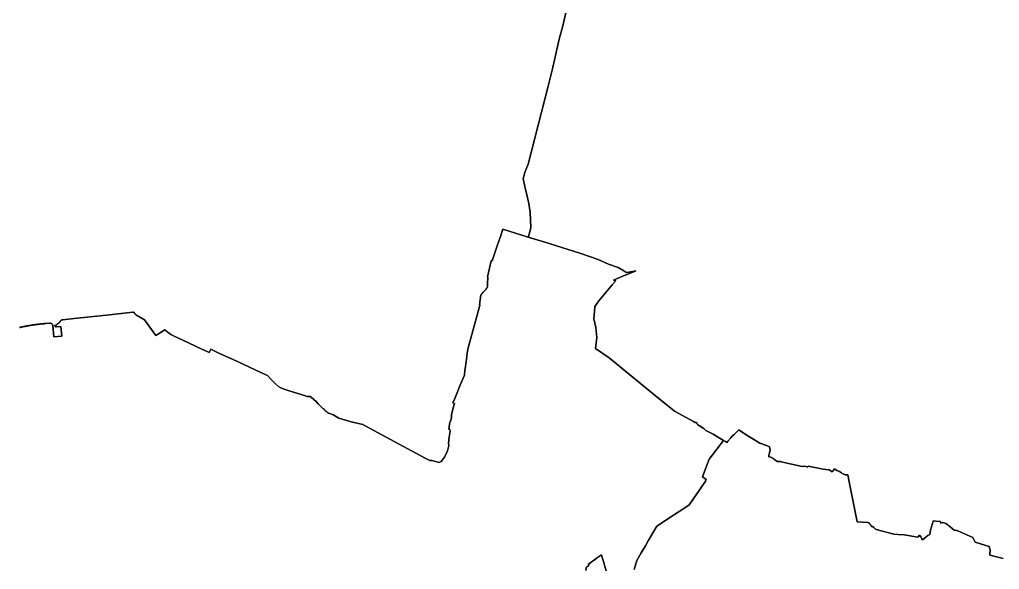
# Model space of a CAD drawing. Header units: inches. Extents: x 130170 to 284068, y 377793 to 804530.
# Drawn here: x 211289 to 216750, y 743851 to 746917 of the extents above; entities that cross this region are included whole.
import ezdxf

# ---------------------------------------------------------------- set-up
doc = ezdxf.new("R2010")
doc.units = ezdxf.units.IN
doc.header["$MEASUREMENT"] = 0
doc.layers.add('muni_il', color=7, linetype='Continuous')

msp = doc.modelspace()

# ---------------------------------------------------------------- linework, layer by layer
at = {"layer": 'muni_il'}
for points in [[(214353.9, 747046.6), (214317, 746882.3), (214296.1, 746808.8), (214259.7, 746643.5), (214234.3, 746545.4), (214178.9, 746328.5), (214123.7, 746112.1), (214106.1, 746069.5), (214095.4, 746032), (214104.4, 745987.3), (214116.9, 745941.1), (214128.1, 745892.4), (214134.3, 745841.3), (214138.5, 745757.2), (214130.3, 745725.6), (214124.3, 745704.7), (213982.3, 745749.3), (213965.4, 745696.8), (213964, 745693.4), (213947.6, 745645.2), (213928.6, 745588.2), (213924.9, 745577.7), (213921.1, 745571.8), (213918, 745571.9), (213897.8, 745483.1), (213898.8, 745480.6), (213896.9, 745444.2), (213896.5, 745438.2), (213896.1, 745429.9), (213893.7, 745418.9), (213890, 745418.8), (213890, 745413.3), (213871.7, 745395.4), (213866.9, 745390.1), (213859, 745382.4), (213851.7, 745327), (213854.6, 745326.2), (213854.1, 745324.3), (213853.5, 745322), (213853, 745319.7), (213852.4, 745317.5), (213851.8, 745315.2), (213851.2, 745312.9), (213850.6, 745310.6), (213850, 745308.4), (213849.4, 745306.1), (213848.7, 745303.8), (213848.1, 745301.6), (213847.5, 745299.3), (213846.8, 745297.1), (213846.2, 745294.8), (213845.5, 745292.5), (213844.8, 745290.3), (213825.6, 745223.4), (213786.7, 745079.8), (213785, 745066.8), (213784.2, 745060), (213781.7, 745041.1), (213779.1, 745021.3), (213776.4, 745000.5), (213773.9, 744980.9), (213771.2, 744959.8), (213769.1, 744937.5), (213768.8, 744933.8), (213743.3, 744875.3), (213729.6, 744842), (213715, 744805), (213703.1, 744780.4), (213712.6, 744777.4), (213705, 744752.2), (213695.7, 744713.7), (213695.6, 744712.1), (213696.2, 744707.2), (213696, 744700.6), (213695.8, 744699.3), (213695.7, 744698), (213695.5, 744696.7), (213695.3, 744695.4), (213695.1, 744694.1), (213694.9, 744692.8), (213694.6, 744691.5), (213694.4, 744690.2), (213694.1, 744689), (213693.7, 744687.7), (213693.4, 744686.4), (213693, 744685.2), (213692.6, 744683.9), (213692.2, 744682.7), (213691.8, 744681.4), (213691.4, 744680.2), (213690.9, 744679), (213690.4, 744677.8), (213689.9, 744676.6), (213689.3, 744675.4), (213688.8, 744674.2), (213687.8, 744672.2), (213680.5, 744633.5), (213687, 744632), (213687.3, 744629.1), (213688.1, 744622.4), (213683.3, 744588.3), (213680.1, 744552.8), (213680.8, 744543.2), (213674.3, 744512.1), (213657.6, 744476.5), (213639.5, 744453.2), (213627.2, 744447.4), (213587.1, 744459.7), (213580.9, 744459.3), (213580.3, 744459.3), (213575.5, 744459), (213550.3, 744471.3), (213284.7, 744614.5), (213201.5, 744658.7), (213137.2, 744673.7), (213068.4, 744695.2), (213040.6, 744712.3), (213027.8, 744716.7), (213021.8, 744718.7), (213012.5, 744722), (213010.1, 744723.3), (213009.9, 744723.4), (213009.7, 744723.5), (213009.5, 744723.7), (213009.2, 744723.8), (213009, 744723.9), (213008.8, 744724.1), (213008.6, 744724.2), (213008.4, 744724.3), (213008.2, 744724.5), (213007.9, 744724.6), (213007.7, 744724.7), (213007.5, 744724.9), (213007.3, 744725), (213007.1, 744725.1), (213006.9, 744725.3), (213006.6, 744725.4), (213006.4, 744725.6), (213006.2, 744725.7), (213006, 744725.8), (213005.8, 744726), (213000.5, 744730), (212997, 744732.7), (212995, 744734.6), (212994.8, 744734.8), (212994.6, 744734.9), (212990, 744739.7), (212989.8, 744739.9), (212989.6, 744740.1), (212989.5, 744740.3), (212989.3, 744740.4), (212989.2, 744740.6), (212989, 744740.8), (212988.9, 744741), (212988.7, 744741.2), (212988.6, 744741.4), (212988.4, 744741.5), (212988.3, 744741.7), (212988.1, 744741.9), (212988, 744742.1), (212987.8, 744742.3), (212987.7, 744742.5), (212987.5, 744742.7), (212987.4, 744742.8), (212987.2, 744743), (212984.7, 744746.5), (212984.5, 744746.8), (212979.8, 744749.6), (212952.6, 744774.2), (212941.1, 744787.2), (212915.3, 744809.3), (212909.3, 744814.9), (212900.7, 744816), (212892.2, 744816.4), (212883.6, 744817.7), (212881.7, 744819.6), (212857.7, 744827.4), (212822, 744838.5), (212785.6, 744850), (212758.1, 744858.4), (212745.5, 744863.9), (212732.2, 744872), (212715.6, 744886.5), (212693.9, 744908.5), (212670.2, 744932.4), (212636.8, 744948), (212502.8, 745010.3), (212400.3, 745058.2), (212354.1, 745079.8), (212345.2, 745060.7), (212314.2, 745075.3), (212314.2, 745075.3), (212311.3, 745076.6), (212230.9, 745114.4), (212202, 745128), (212150.6, 745152.2), (212143, 745155.9), (212132.4, 745161.9), (212122.2, 745168.5), (212112.4, 745175.9), (212107.8, 745179.8), (212099.4, 745187.4), (212048, 745155), (212023.7, 745189), (211984.8, 745243.6), (211954.1, 745261.4), (211953.9, 745261.5), (211953.7, 745261.6), (211953.5, 745261.7), (211953.3, 745261.8), (211953.1, 745261.9), (211952.9, 745262), (211952.7, 745262.1), (211952.5, 745262.2), (211952.3, 745262.2), (211952.1, 745262.3), (211951.9, 745262.4), (211951.7, 745262.5), (211951.5, 745262.6), (211951.3, 745262.7), (211951.1, 745262.8), (211950.9, 745262.9), (211950.7, 745263), (211950.5, 745263.1), (211950.3, 745263.2), (211950.1, 745263.3), (211949.9, 745263.4), (211949.7, 745263.5), (211949.5, 745263.6), (211949.3, 745263.7), (211949.1, 745263.8), (211948.9, 745263.9), (211948.7, 745264), (211948.6, 745264.1), (211948.4, 745264.2), (211948.2, 745264.3), (211948, 745264.4), (211947.8, 745264.5), (211947.6, 745264.6), (211947.4, 745264.7), (211947.2, 745264.8), (211947, 745264.9), (211946.8, 745265), (211946.6, 745265.2), (211946.5, 745265.3), (211946.3, 745265.4), (211946.1, 745265.5), (211945.9, 745265.6), (211945.7, 745265.7), (211945.5, 745265.8), (211945.3, 745265.9), (211945.1, 745266.1), (211945, 745266.2), (211944.8, 745266.3), (211944.6, 745266.4), (211944.4, 745266.5), (211944.2, 745266.6), (211944, 745266.8), (211943.8, 745266.9), (211943.7, 745267), (211943.5, 745267.1), (211943.3, 745267.3), (211943.1, 745267.4), (211942.9, 745267.5), (211942.8, 745267.6), (211942.6, 745267.7), (211942.4, 745267.9), (211942.2, 745268), (211942, 745268.1), (211941.9, 745268.3), (211941.7, 745268.4), (211941.5, 745268.5), (211941.3, 745268.6), (211941.2, 745268.8), (211941, 745268.9), (211940.8, 745269), (211940.6, 745269.2), (211940.5, 745269.3), (211940.3, 745269.4), (211940.1, 745269.6), (211939.9, 745269.7), (211939.8, 745269.8), (211939.6, 745270), (211939.4, 745270.1), (211939.2, 745270.2), (211939.1, 745270.4), (211938.9, 745270.5), (211938.7, 745270.7), (211938.6, 745270.8), (211938.4, 745270.9), (211938.2, 745271.1), (211938.1, 745271.2), (211937.9, 745271.4), (211937.7, 745271.5), (211937.6, 745271.7), (211937.4, 745271.8), (211937.2, 745271.9), (211937.1, 745272.1), (211936.9, 745272.2), (211936.7, 745272.4), (211936.6, 745272.5), (211936.4, 745272.7), (211936.3, 745272.8), (211936.1, 745273), (211935.9, 745273.1), (211935.8, 745273.3), (211935.6, 745273.4), (211935.5, 745273.6), (211935.3, 745273.7), (211935.1, 745273.9), (211935, 745274), (211934.8, 745274.2), (211934.7, 745274.3), (211934.5, 745274.5), (211934.4, 745274.6), (211934.2, 745274.8), (211934.1, 745275), (211933.9, 745275.1), (211933.7, 745275.3), (211933.6, 745275.4), (211933.4, 745275.6), (211933.3, 745275.8), (211933.1, 745275.9), (211933, 745276.1), (211932.8, 745276.2), (211932.7, 745276.4), (211932.5, 745276.6), (211932.4, 745276.7), (211932.3, 745276.9), (211932.1, 745277), (211932, 745277.2), (211931.8, 745277.4), (211931.7, 745277.5), (211931.5, 745277.7), (211931.4, 745277.9), (211931.2, 745278), (211931.1, 745278.2), (211931, 745278.4), (211930.8, 745278.5), (211930.7, 745278.7), (211930.5, 745278.9), (211930.4, 745279), (211930.3, 745279.2), (211930.1, 745279.4), (211930, 745279.6), (211929.9, 745279.7), (211929.7, 745279.9), (211929.6, 745280.1), (211929.4, 745280.2), (211929.3, 745280.4), (211929.2, 745280.6), (211929, 745280.8), (211928.9, 745280.9), (211928.8, 745281.1), (211928.7, 745281.2), (211928.7, 745281.3), (211928.6, 745281.3), (211928.6, 745281.4), (211928.5, 745281.5), (211928.5, 745281.6), (211928.4, 745281.6), (211928.4, 745281.7), (211928.3, 745281.8), (211928.3, 745281.8), (211928.2, 745281.9), (211928.2, 745282), (211928.1, 745282), (211928, 745282.1), (211928, 745282.2), (211927.9, 745282.2), (211927.9, 745282.3), (211927.8, 745282.4), (211927.8, 745282.4), (211927.7, 745282.5), (211927.6, 745282.6), (211927.6, 745282.6), (211927.5, 745282.7), (211927.5, 745282.8), (211927.4, 745282.8), (211927.3, 745282.9), (211927.3, 745282.9), (211927.2, 745283), (211927.1, 745283.1), (211927.1, 745283.1), (211927, 745283.2), (211926.9, 745283.2), (211926.9, 745283.3), (211926.8, 745283.3), (211926.7, 745283.4), (211926.7, 745283.4), (211926.6, 745283.5), (211926.5, 745283.6), (211926.5, 745283.6), (211926.4, 745283.7), (211926.3, 745283.7), (211926.2, 745283.8), (211926.2, 745283.8), (211926.1, 745283.9), (211926, 745283.9), (211925.9, 745284), (211925.9, 745284), (211925.8, 745284.1), (211925.7, 745284.1), (211925.6, 745284.1), (211925.6, 745284.2), (211925.5, 745284.2), (211925.4, 745284.3), (211925.3, 745284.3), (211925.3, 745284.4), (211925.2, 745284.4), (211925.1, 745284.4), (211925, 745284.5), (211925, 745284.5), (211924.9, 745284.6), (211924.8, 745284.6), (211924.7, 745284.6), (211924.6, 745284.7), (211924.6, 745284.7), (211924.5, 745284.7), (211924.4, 745284.8), (211924.3, 745284.8), (211924.2, 745284.8), (211924.1, 745284.9), (211924.1, 745284.9), (211924, 745284.9), (211923.9, 745285), (211923.8, 745285), (211923.7, 745285), (211923.7, 745285.1), (211923.6, 745285.1), (211923.5, 745285.1), (211923.4, 745285.1), (211923.3, 745285.2), (211923.2, 745285.2), (211923.1, 745285.2), (211923.1, 745285.2), (211923, 745285.3), (211922.9, 745285.3), (211922.8, 745285.3), (211922.7, 745285.3), (211922.6, 745285.3), (211922.5, 745285.3), (211922.5, 745285.4), (211922.4, 745285.4), (211922.3, 745285.4), (211922.2, 745285.4), (211922.1, 745285.4), (211922, 745285.4), (211921.9, 745285.4), (211921.8, 745285.5), (211921.8, 745285.5), (211921.7, 745285.5), (211921.6, 745285.5), (211921.5, 745285.5), (211921.4, 745285.5), (211921.3, 745285.5), (211921.2, 745285.5), (211921.1, 745285.5), (211921.1, 745285.5), (211921, 745285.5), (211920.9, 745285.5), (211920.8, 745285.5), (211920.7, 745285.5), (211920.6, 745285.5), (211920.5, 745285.5), (211920.4, 745285.5), (211920.4, 745285.5), (211920.3, 745285.5), (211920.2, 745285.5), (211920.1, 745285.5), (211920, 745285.5), (211919.9, 745285.5), (211919.8, 745285.5), (211919.7, 745285.5), (211919.7, 745285.5), (211919.6, 745285.5), (211919.5, 745285.5), (211919.4, 745285.4), (211820.8, 745274.7), (211772.5, 745269.4), (211593.8, 745249.9), (211527.2, 745242.7), (211527.1, 745242.7), (211527, 745242.7), (211526.9, 745242.7), (211526.7, 745242.7), (211526.6, 745242.7), (211526.5, 745242.6), (211526.4, 745242.6), (211526.3, 745242.6), (211526.2, 745242.6), (211526.1, 745242.6), (211526, 745242.6), (211525.9, 745242.6), (211525.8, 745242.6), (211525.7, 745242.6), (211525.6, 745242.5), (211525.5, 745242.5), (211525.4, 745242.5), (211525.3, 745242.5), (211525.2, 745242.5), (211525.1, 745242.5), (211525, 745242.4), (211524.9, 745242.4), (211524.9, 745242.4), (211524.8, 745242.4), (211524.7, 745242.4), (211524.6, 745242.3), (211524.5, 745242.3), (211524.4, 745242.3), (211524.3, 745242.3), (211524.2, 745242.2), (211524.1, 745242.2), (211524, 745242.2), (211523.9, 745242.1), (211523.8, 745242.1), (211523.7, 745242.1), (211523.6, 745242.1), (211523.5, 745242), (211523.4, 745242), (211523.3, 745242), (211523.2, 745241.9), (211523.1, 745241.9), (211523, 745241.9), (211522.9, 745241.8), (211522.8, 745241.8), (211522.7, 745241.7), (211522.6, 745241.7), (211522.5, 745241.7), (211522.5, 745241.6), (211522.4, 745241.6), (211522.3, 745241.5), (211522.2, 745241.5), (211522.1, 745241.5), (211522, 745241.4), (211521.9, 745241.4), (211521.8, 745241.3), (211521.7, 745241.3), (211521.6, 745241.2), (211521.5, 745241.2), (211521.5, 745241.1), (211521.4, 745241.1), (211521.3, 745241), (211521.2, 745241), (211521.1, 745240.9), (211521, 745240.9), (211520.9, 745240.8), (211520.8, 745240.8), (211520.8, 745240.7), (211520.7, 745240.7), (211520.6, 745240.6), (211520.5, 745240.6), (211520.4, 745240.5), (211520.3, 745240.5), (211520.3, 745240.4), (211520.2, 745240.3), (211520.1, 745240.3), (211520, 745240.2), (211519.9, 745240.2), (211519.8, 745240.1), (211519.8, 745240), (211519.7, 745240), (211519.6, 745239.9), (211519.5, 745239.8), (211519.4, 745239.8), (211519.4, 745239.7), (211519.3, 745239.7), (211519.2, 745239.6), (211519.1, 745239.5), (211519.1, 745239.5), (211519, 745239.4), (211518.9, 745239.3), (211518.8, 745239.3), (211518.8, 745239.2), (211518.7, 745239.1), (211518.6, 745239), (211518.5, 745239), (211518.5, 745238.9), (211518.4, 745238.8), (211518.3, 745238.8), (211518.3, 745238.7), (211518.2, 745238.6), (211518.1, 745238.5), (211518.1, 745238.5), (211518, 745238.4), (211517.9, 745238.3), (211517.9, 745238.2), (211517.8, 745238.2), (211517.7, 745238.1), (211517.7, 745238), (211517.6, 745237.9), (211517.5, 745237.8), (211517.5, 745237.8), (211517.4, 745237.7), (211517.4, 745237.6), (211517.3, 745237.5), (211517.2, 745237.4), (211517.2, 745237.4), (211517.1, 745237.3), (211517.1, 745237.2), (211517, 745237.1), (211516.9, 745237), (211516.9, 745236.9), (211516.8, 745236.9), (211516.8, 745236.8), (211516.7, 745236.7), (211516.7, 745236.6), (211516.6, 745236.5), (211516.5, 745236.3), (211516.3, 745236), (211516.2, 745235.9), (211516.1, 745235.7), (211516, 745235.5), (211515.9, 745235.4), (211515.8, 745235.2), (211515.7, 745235), (211515.6, 745234.8), (211515.5, 745234.7), (211515.3, 745234.5), (211515.2, 745234.3), (211515.1, 745234.2), (211515, 745234), (211514.9, 745233.8), (211514.8, 745233.7), (211514.7, 745233.5), (211514.5, 745233.3), (211514.4, 745233.2), (211514.3, 745233), (211514.2, 745232.9), (211514.1, 745232.7), (211514, 745232.5), (211513.8, 745232.4), (211513.7, 745232.2), (211513.6, 745232), (211513.5, 745231.9), (211513.3, 745231.7), (211513.2, 745231.6), (211513.1, 745231.4), (211513, 745231.3), (211512.8, 745231.1), (211512.7, 745230.9), (211512.6, 745230.8), (211512.5, 745230.6), (211512.3, 745230.5), (211512.2, 745230.3), (211512.1, 745230.2), (211511.9, 745230), (211511.8, 745229.8), (211511.7, 745229.7), (211511.6, 745229.5), (211511.4, 745229.4), (211511.3, 745229.2), (211511.2, 745229.1), (211511, 745228.9), (211510.9, 745228.8), (211510.7, 745228.6), (211510.6, 745228.5), (211510.5, 745228.3), (211510.3, 745228.2), (211510.2, 745228), (211510.1, 745227.9), (211509.9, 745227.8), (211509.8, 745227.6), (211509.6, 745227.5), (211509.5, 745227.3), (211509.4, 745227.2), (211509.2, 745227), (211509.1, 745226.9), (211508.9, 745226.7), (211508.8, 745226.6), (211508.6, 745226.5), (211508.5, 745226.3), (211508.4, 745226.2), (211508.2, 745226), (211508.1, 745225.9), (211507.9, 745225.8), (211507.8, 745225.6), (211507.6, 745225.5), (211507.5, 745225.4), (211500.9, 745220.3), (211500.8, 745220.2), (211500.6, 745220.1), (211500.4, 745220), (211500.3, 745219.8), (211500.1, 745219.7), (211499.9, 745219.6), (211499.8, 745219.5), (211499.6, 745219.4), (211499.4, 745219.3), (211499.2, 745219.2), (211499.1, 745219.1), (211498.9, 745219), (211498.7, 745218.9), (211498.5, 745218.8), (211498.4, 745218.7), (211498.2, 745218.6), (211498, 745218.5), (211497.8, 745218.4), (211497.7, 745218.3), (211497.5, 745218.2), (211497.3, 745218.1), (211497.1, 745218), (211497, 745217.9), (211496.8, 745217.8), (211496.6, 745217.7), (211496.4, 745217.6), (211496.2, 745217.6), (211496.1, 745217.5), (211495.9, 745217.4), (211495.7, 745217.3), (211495.7, 745217.3), (211495.6, 745217.2), (211495.6, 745217.2), (211495.6, 745217.2), (211495.5, 745217.1), (211495.5, 745217.1), (211495.5, 745217.1), (211495.4, 745217.1), (211495.4, 745217), (211495.4, 745217), (211495.3, 745217), (211495.3, 745216.9), (211495.3, 745216.9), (211495.2, 745216.9), (211495.2, 745216.8), (211495.2, 745216.8), (211495.2, 745216.8), (211495.1, 745216.7), (211495.1, 745216.7), (211495.1, 745216.6), (211495.1, 745216.6), (211495, 745216.6), (211495, 745216.5), (211495, 745216.5), (211495, 745216.5), (211494.9, 745216.4), (211494.9, 745216.4), (211494.9, 745216.3), (211494.9, 745216.3), (211494.9, 745216.3), (211494.9, 745216.2), (211494.8, 745216.2), (211494.8, 745216.1), (211494.8, 745216.1), (211494.8, 745216.1), (211494.8, 745216), (211494.8, 745216), (211494.8, 745215.9), (211494.7, 745215.9), (211494.7, 745215.8), (211494.7, 745215.8), (211494.7, 745215.8), (211494.7, 745215.7), (211494.7, 745215.7), (211494.7, 745215.6), (211494.8, 745213.7), (211485, 745212), (211485.1, 745210.8), (211485.2, 745209.7), (211485.5, 745208.4), (211486.1, 745207.3), (211486.8, 745206.2), (211487.8, 745205.2), (211488.8, 745204.5), (211490, 745203.9), (211491.3, 745203.6), (211492.6, 745203.5), (211493.4, 745203.5), (211518.3, 745206.2), (211524.1, 745152.5), (211480.4, 745147.8), (211473.5, 745211.3), (211473.3, 745213.2), (211472.3, 745216.3), (211470.7, 745218.9), (211468.4, 745221.1), (211466.5, 745222.3), (211464.5, 745223.1), (211463.8, 745223.3), (211462, 745223.8), (211457.9, 745225.2), (211454.9, 745224.9), (211435.2, 745222.7), (211429.7, 745222.2), (211428.8, 745222.1), (211427.9, 745222.1), (211427, 745222), (211426.1, 745221.9), (211425.2, 745221.8), (211424.3, 745221.7), (211423.4, 745221.7), (211422.5, 745221.6), (211421.6, 745221.5), (211420.7, 745221.4), (211419.8, 745221.3), (211418.9, 745221.3), (211418, 745221.2), (211417.1, 745221.1), (211416.1, 745221), (211415.2, 745220.9), (211414.3, 745220.8), (211413.4, 745220.7), (211412.5, 745220.6), (211411.6, 745220.5), (211410.7, 745220.5), (211409.8, 745220.4), (211408.9, 745220.3), (211408, 745220.2), (211407.1, 745220.1), (211406.2, 745220), (211405.3, 745219.9), (211404.4, 745219.8), (211403.5, 745219.7), (211402.6, 745219.6), (211401.7, 745219.5), (211400.8, 745219.4), (211399.9, 745219.3), (211399, 745219.2), (211398.1, 745219.1), (211397.2, 745219), (211396.3, 745218.9), (211395.4, 745218.8), (211394.5, 745218.7), (211393.6, 745218.6), (211392.7, 745218.4), (211391.8, 745218.3), (211390.9, 745218.2), (211390, 745218.1), (211389.1, 745218), (211388.1, 745217.9), (211387.2, 745217.8), (211386.3, 745217.7), (211385.4, 745217.6), (211384.5, 745217.4), (211383.6, 745217.3), (211382.7, 745217.2), (211381.8, 745217.1), (211380.9, 745217), (211380, 745216.8), (211379.1, 745216.7), (211378.2, 745216.6), (211377.3, 745216.5), (211376.4, 745216.4), (211375.5, 745216.2), (211374.6, 745216.1), (211373.7, 745216), (211372.8, 745215.9), (211371.9, 745215.7), (211371, 745215.6), (211370.1, 745215.5), (211369.2, 745215.4), (211368.3, 745215.2), (211367.4, 745215.1), (211366.5, 745215), (211365.6, 745214.8), (211364.7, 745214.7), (211363.8, 745214.6), (211362.9, 745214.4), (211362, 745214.3), (211361.1, 745214.2), (211360.2, 745214), (211359.3, 745213.9), (211358.4, 745213.8), (211357.6, 745213.6), (211356.7, 745213.5), (211355.8, 745213.3), (211354.9, 745213.2), (211354, 745213.1), (211353.1, 745212.9), (211352.2, 745212.8), (211351.3, 745212.6), (211350.4, 745212.5), (211349.5, 745212.3), (211348.6, 745212.2), (211347.7, 745212), (211346.8, 745211.9), (211345.9, 745211.7), (211345, 745211.6), (211344.1, 745211.4), (211343.2, 745211.3), (211342.3, 745211.1), (211341.4, 745211), (211340.5, 745210.8), (211339.6, 745210.7), (211338.7, 745210.5), (211337.8, 745210.4), (211336.9, 745210.2), (211336, 745210), (211335.1, 745209.9), (211334.2, 745209.7), (211333.4, 745209.6), (211332.5, 745209.4), (211331.6, 745209.2), (211330.7, 745209.1), (211329.8, 745208.9), (211328.9, 745208.8), (211328, 745208.6), (211327.1, 745208.4), (211326.2, 745208.3), (211325.3, 745208.1), (211324.4, 745207.9), (211323.5, 745207.8), (211322.6, 745207.6), (211321.7, 745207.4), (211320.8, 745207.2), (211320, 745207.1), (211319.1, 745206.9), (211318.2, 745206.7), (211317.3, 745206.6), (211316.4, 745206.4), (211315.5, 745206.2), (211314.6, 745206), (211313.7, 745205.8), (211312.8, 745205.7), (211311.9, 745205.5), (211311, 745205.3), (211310.1, 745205.1), (211309.3, 745204.9), (211308.4, 745204.8), (211307.5, 745204.6), (211306.6, 745204.4), (211305.7, 745204.2), (211304.8, 745204), (211303.9, 745203.8), (211303, 745203.7), (211302.1, 745203.5), (211301.3, 745203.3), (211300.4, 745203.1), (211299.5, 745202.9), (211298.6, 745202.7), (211297.7, 745202.5), (211296.8, 745202.3), (211295.9, 745202.1), (211295, 745201.9), (211294.1, 745201.7), (211293.3, 745201.5), (211292.4, 745201.4), (211291.5, 745201.2), (211290.6, 745201), (211289.7, 745200.8), (211288.8, 745200.6)], [(216770.5, 743912.7), (216696.8, 743931.1), (216697.7, 743941.2), (216699.3, 743955.8), (216698.3, 743961.8), (216695.6, 743969.8), (216692.6, 743978.9), (216615.4, 744003), (216602.5, 744028.7), (216518.3, 744067.4), (216513.4, 744069.2), (216498.9, 744070.2), (216489.6, 744077.5), (216475.5, 744089.3), (216467.2, 744096.2), (216461.8, 744100.6), (216450.9, 744107), (216446.3, 744109.2), (216434.9, 744112.6), (216432.4, 744112.9), (216423.8, 744109.3), (216420.2, 744118.5), (216395.1, 744120.7), (216381.1, 744121.5), (216376.8, 744107.4), (216366.1, 744070), (216361.5, 744046.3), (216351.8, 744039.9), (216342.7, 744033.2), (216321.1, 744016.2), (216317.5, 744021.8), (216313, 744032.9), (216304.8, 744041.9), (216295.7, 744031.8), (216219.1, 744044.2), (216186.1, 744046.7), (216161.2, 744048.6), (216063.7, 744074.9), (216061.2, 744076.7), (216060, 744075.8), (216050.6, 744085.2), (216042.5, 744089.9), (216040.3, 744089.9), (216036.7, 744089.9), (216029, 744104.1), (216026.2, 744107.2), (216019.6, 744111.6), (216016.3, 744112.4), (215956.9, 744116.9), (215915.4, 744330.2), (215913.3, 744340.6), (215905.5, 744379.4), (215890.4, 744378.8), (215879.4, 744385.1), (215874.5, 744386.5), (215869.9, 744389.2), (215858.6, 744397.1), (215854.5, 744398.5), (215844.8, 744402.7), (215836.3, 744408.4), (215830.8, 744412.5), (215819.7, 744398.1), (215817.7, 744394.7), (215801.4, 744407.2), (215768.7, 744410), (215758.9, 744411.9), (215694.4, 744425.2), (215683.7, 744427.1), (215683, 744423.1), (215677.5, 744424.1), (215663, 744426.9), (215651.5, 744426.1), (215574.6, 744442.8), (215535.3, 744451.2), (215528.3, 744452.8), (215511.8, 744454.1), (215504.5, 744457.9), (215497.7, 744463.2), (215496.8, 744464.4), (215491.4, 744467.2), (215486.3, 744472.8), (215483.1, 744474.4), (215479, 744476.1), (215474.5, 744478.2), (215464.9, 744480), (215464.7, 744485.1), (215473.1, 744518.1), (215469.4, 744535.6), (215451.4, 744542.2), (215415.2, 744554.9), (215334, 744606.4), (215297.3, 744629.4), (215269.3, 744602.7), (215262.4, 744595.6), (215253.6, 744586.1), (215236, 744567.1), (215230.6, 744560.1), (215223.2, 744564.4), (215222.8, 744564.7), (215213.1, 744570.4), (215213.1, 744570.4), (215154.6, 744605.1), (215125.4, 744620.6), (215114.2, 744626.7), (215103, 744637.1), (215069.4, 744656.8), (215062.2, 744671.3), (215053.5, 744670.6), (215046, 744675.4), (214939.3, 744734), (214938.6, 744734.4), (214822.7, 744829.4), (214575.4, 745031.7), (214499.4, 745083.1), (214498.3, 745084), (214506.9, 745143.8), (214501.5, 745199.7), (214501.3, 745200.5), (214488.9, 745248.8), (214495.4, 745311.9), (214495.4, 745312.2), (214495.8, 745316.7), (214513.3, 745343.6), (214518.4, 745349.9), (214554.6, 745393.7), (214591.1, 745437.7), (214605.9, 745455.6), (214609.1, 745458.2), (214610.7, 745464), (214599.2, 745465), (214645.2, 745484.3), (214697.6, 745505.9), (214720.1, 745515.2), (214724, 745517.2), (214685, 745509.9), (214672.6, 745507.8), (214648.2, 745521.5), (214625.4, 745534.3), (214572.1, 745553.3), (214513.1, 745579), (214416.3, 745612.9), (214205.4, 745679.2), (214179.6, 745687.3), (214124.3, 745704.7), (214130.3, 745725.6), (214138.5, 745757.2), (214134.3, 745841.3), (214128.1, 745892.4), (214116.9, 745941.1), (214104.4, 745987.3), (214095.4, 746032), (214106.1, 746069.5), (214123.7, 746112.1), (214178.9, 746328.5), (214234.3, 746545.4), (214259.7, 746643.5), (214296.1, 746808.8), (214317, 746882.3), (214353.9, 747046.6)], [(211288.8, 745200.6), (211289.7, 745200.8), (211290.6, 745201), (211291.5, 745201.2), (211292.4, 745201.4), (211293.3, 745201.5), (211294.1, 745201.7), (211295, 745201.9), (211295.9, 745202.1), (211296.8, 745202.3), (211297.7, 745202.5), (211298.6, 745202.7), (211299.5, 745202.9), (211300.4, 745203.1), (211301.3, 745203.3), (211302.1, 745203.5), (211303, 745203.7), (211303.9, 745203.8), (211304.8, 745204), (211305.7, 745204.2), (211306.6, 745204.4), (211307.5, 745204.6), (211308.4, 745204.8), (211309.3, 745204.9), (211310.1, 745205.1), (211311, 745205.3), (211311.9, 745205.5), (211312.8, 745205.7), (211313.7, 745205.8), (211314.6, 745206), (211315.5, 745206.2), (211316.4, 745206.4), (211317.3, 745206.6), (211318.2, 745206.7), (211319.1, 745206.9), (211320, 745207.1), (211320.8, 745207.2), (211321.7, 745207.4), (211322.6, 745207.6), (211323.5, 745207.8), (211324.4, 745207.9), (211325.3, 745208.1), (211326.2, 745208.3), (211327.1, 745208.4), (211328, 745208.6), (211328.9, 745208.8), (211329.8, 745208.9), (211330.7, 745209.1), (211331.6, 745209.2), (211332.5, 745209.4), (211333.4, 745209.6), (211334.2, 745209.7), (211335.1, 745209.9), (211336, 745210), (211336.9, 745210.2), (211337.8, 745210.4), (211338.7, 745210.5), (211339.6, 745210.7), (211340.5, 745210.8), (211341.4, 745211), (211342.3, 745211.1), (211343.2, 745211.3), (211344.1, 745211.4), (211345, 745211.6), (211345.9, 745211.7), (211346.8, 745211.9), (211347.7, 745212), (211348.6, 745212.2), (211349.5, 745212.3), (211350.4, 745212.5), (211351.3, 745212.6), (211352.2, 745212.8), (211353.1, 745212.9), (211354, 745213.1), (211354.9, 745213.2), (211355.8, 745213.3), (211356.7, 745213.5), (211357.6, 745213.6), (211358.4, 745213.8), (211359.3, 745213.9), (211360.2, 745214), (211361.1, 745214.2), (211362, 745214.3), (211362.9, 745214.4), (211363.8, 745214.6), (211364.7, 745214.7), (211365.6, 745214.8), (211366.5, 745215), (211367.4, 745215.1), (211368.3, 745215.2), (211369.2, 745215.4), (211370.1, 745215.5), (211371, 745215.6), (211371.9, 745215.7), (211372.8, 745215.9), (211373.7, 745216), (211374.6, 745216.1), (211375.5, 745216.2), (211376.4, 745216.4), (211377.3, 745216.5), (211378.2, 745216.6), (211379.1, 745216.7), (211380, 745216.8), (211380.9, 745217), (211381.8, 745217.1), (211382.7, 745217.2), (211383.6, 745217.3), (211384.5, 745217.4), (211385.4, 745217.6), (211386.3, 745217.7), (211387.2, 745217.8), (211388.1, 745217.9), (211389.1, 745218), (211390, 745218.1), (211390.9, 745218.2), (211391.8, 745218.3), (211392.7, 745218.4), (211393.6, 745218.6), (211394.5, 745218.7), (211395.4, 745218.8), (211396.3, 745218.9), (211397.2, 745219), (211398.1, 745219.1), (211399, 745219.2), (211399.9, 745219.3), (211400.8, 745219.4), (211401.7, 745219.5), (211402.6, 745219.6), (211403.5, 745219.7), (211404.4, 745219.8), (211405.3, 745219.9), (211406.2, 745220), (211407.1, 745220.1), (211408, 745220.2), (211408.9, 745220.3), (211409.8, 745220.4), (211410.7, 745220.5), (211411.6, 745220.5), (211412.5, 745220.6), (211413.4, 745220.7), (211414.3, 745220.8), (211415.2, 745220.9), (211416.1, 745221), (211417.1, 745221.1), (211418, 745221.2), (211418.9, 745221.3), (211419.8, 745221.3), (211420.7, 745221.4), (211421.6, 745221.5), (211422.5, 745221.6), (211423.4, 745221.7), (211424.3, 745221.7), (211425.2, 745221.8), (211426.1, 745221.9), (211427, 745222), (211427.9, 745222.1), (211428.8, 745222.1), (211429.7, 745222.2), (211435.2, 745222.7), (211454.9, 745224.9), (211457.9, 745225.2), (211462, 745223.8), (211463.8, 745223.3), (211464.5, 745223.1), (211466.5, 745222.3), (211468.4, 745221.1), (211470.7, 745218.9), (211472.3, 745216.3), (211473.3, 745213.2), (211473.5, 745211.3), (211480.4, 745147.8), (211524.1, 745152.5), (211518.3, 745206.2), (211493.4, 745203.5), (211492.6, 745203.5), (211491.3, 745203.6), (211490, 745203.9), (211488.8, 745204.5), (211487.8, 745205.2), (211486.8, 745206.2), (211486.1, 745207.3), (211485.5, 745208.4), (211485.2, 745209.7), (211485.1, 745210.8), (211485, 745212), (211494.8, 745213.7), (211494.7, 745215.6), (211494.7, 745215.7), (211494.7, 745215.7), (211494.7, 745215.8), (211494.7, 745215.8), (211494.7, 745215.8), (211494.7, 745215.9), (211494.8, 745215.9), (211494.8, 745216), (211494.8, 745216), (211494.8, 745216.1), (211494.8, 745216.1), (211494.8, 745216.1), (211494.8, 745216.2), (211494.9, 745216.2), (211494.9, 745216.3), (211494.9, 745216.3), (211494.9, 745216.3), (211494.9, 745216.4), (211494.9, 745216.4), (211495, 745216.5), (211495, 745216.5), (211495, 745216.5), (211495, 745216.6), (211495.1, 745216.6), (211495.1, 745216.6), (211495.1, 745216.7), (211495.1, 745216.7), (211495.2, 745216.8), (211495.2, 745216.8), (211495.2, 745216.8), (211495.2, 745216.9), (211495.3, 745216.9), (211495.3, 745216.9), (211495.3, 745217), (211495.4, 745217), (211495.4, 745217), (211495.4, 745217.1), (211495.5, 745217.1), (211495.5, 745217.1), (211495.5, 745217.1), (211495.6, 745217.2), (211495.6, 745217.2), (211495.6, 745217.2), (211495.7, 745217.3), (211495.7, 745217.3), (211495.9, 745217.4), (211496.1, 745217.5), (211496.2, 745217.6), (211496.4, 745217.6), (211496.6, 745217.7), (211496.8, 745217.8), (211497, 745217.9), (211497.1, 745218), (211497.3, 745218.1), (211497.5, 745218.2), (211497.7, 745218.3), (211497.8, 745218.4), (211498, 745218.5), (211498.2, 745218.6), (211498.4, 745218.7), (211498.5, 745218.8), (211498.7, 745218.9), (211498.9, 745219), (211499.1, 745219.1), (211499.2, 745219.2), (211499.4, 745219.3), (211499.6, 745219.4), (211499.8, 745219.5), (211499.9, 745219.6), (211500.1, 745219.7), (211500.3, 745219.8), (211500.4, 745220), (211500.6, 745220.1), (211500.8, 745220.2), (211500.9, 745220.3), (211507.5, 745225.4), (211507.6, 745225.5), (211507.8, 745225.6), (211507.9, 745225.8), (211508.1, 745225.9), (211508.2, 745226), (211508.4, 745226.2), (211508.5, 745226.3), (211508.6, 745226.5), (211508.8, 745226.6), (211508.9, 745226.7), (211509.1, 745226.9), (211509.2, 745227), (211509.4, 745227.2), (211509.5, 745227.3), (211509.6, 745227.5), (211509.8, 745227.6), (211509.9, 745227.8), (211510.1, 745227.9), (211510.2, 745228), (211510.3, 745228.2), (211510.5, 745228.3), (211510.6, 745228.5), (211510.7, 745228.6), (211510.9, 745228.8), (211511, 745228.9), (211511.2, 745229.1), (211511.3, 745229.2), (211511.4, 745229.4), (211511.6, 745229.5), (211511.7, 745229.7), (211511.8, 745229.8), (211511.9, 745230), (211512.1, 745230.2), (211512.2, 745230.3), (211512.3, 745230.5), (211512.5, 745230.6), (211512.6, 745230.8), (211512.7, 745230.9), (211512.8, 745231.1), (211513, 745231.3), (211513.1, 745231.4), (211513.2, 745231.6), (211513.3, 745231.7), (211513.5, 745231.9), (211513.6, 745232), (211513.7, 745232.2), (211513.8, 745232.4), (211514, 745232.5), (211514.1, 745232.7), (211514.2, 745232.9), (211514.3, 745233), (211514.4, 745233.2), (211514.5, 745233.3), (211514.7, 745233.5), (211514.8, 745233.7), (211514.9, 745233.8), (211515, 745234), (211515.1, 745234.2), (211515.2, 745234.3), (211515.3, 745234.5), (211515.5, 745234.7), (211515.6, 745234.8), (211515.7, 745235), (211515.8, 745235.2), (211515.9, 745235.4), (211516, 745235.5), (211516.1, 745235.7), (211516.2, 745235.9), (211516.3, 745236), (211516.5, 745236.3), (211516.6, 745236.5), (211516.7, 745236.6), (211516.7, 745236.7), (211516.8, 745236.8), (211516.8, 745236.9), (211516.9, 745236.9), (211516.9, 745237), (211517, 745237.1), (211517.1, 745237.2), (211517.1, 745237.3), (211517.2, 745237.4), (211517.2, 745237.4), (211517.3, 745237.5), (211517.4, 745237.6), (211517.4, 745237.7), (211517.5, 745237.8), (211517.5, 745237.8), (211517.6, 745237.9), (211517.7, 745238), (211517.7, 745238.1), (211517.8, 745238.2), (211517.9, 745238.2), (211517.9, 745238.3), (211518, 745238.4), (211518.1, 745238.5), (211518.1, 745238.5), (211518.2, 745238.6), (211518.3, 745238.7), (211518.3, 745238.8), (211518.4, 745238.8), (211518.5, 745238.9), (211518.5, 745239), (211518.6, 745239), (211518.7, 745239.1), (211518.8, 745239.2), (211518.8, 745239.3), (211518.9, 745239.3), (211519, 745239.4), (211519.1, 745239.5), (211519.1, 745239.5), (211519.2, 745239.6), (211519.3, 745239.7), (211519.4, 745239.7), (211519.4, 745239.8), (211519.5, 745239.8), (211519.6, 745239.9), (211519.7, 745240), (211519.8, 745240), (211519.8, 745240.1), (211519.9, 745240.2), (211520, 745240.2), (211520.1, 745240.3), (211520.2, 745240.3), (211520.3, 745240.4), (211520.3, 745240.5), (211520.4, 745240.5), (211520.5, 745240.6), (211520.6, 745240.6), (211520.7, 745240.7), (211520.8, 745240.7), (211520.8, 745240.8), (211520.9, 745240.8), (211521, 745240.9), (211521.1, 745240.9), (211521.2, 745241), (211521.3, 745241), (211521.4, 745241.1), (211521.5, 745241.1), (211521.5, 745241.2), (211521.6, 745241.2), (211521.7, 745241.3), (211521.8, 745241.3), (211521.9, 745241.4), (211522, 745241.4), (211522.1, 745241.5), (211522.2, 745241.5), (211522.3, 745241.5), (211522.4, 745241.6), (211522.5, 745241.6), (211522.5, 745241.7), (211522.6, 745241.7), (211522.7, 745241.7), (211522.8, 745241.8), (211522.9, 745241.8), (211523, 745241.9), (211523.1, 745241.9), (211523.2, 745241.9), (211523.3, 745242), (211523.4, 745242), (211523.5, 745242), (211523.6, 745242.1), (211523.7, 745242.1), (211523.8, 745242.1), (211523.9, 745242.1), (211524, 745242.2), (211524.1, 745242.2), (211524.2, 745242.2), (211524.3, 745242.3), (211524.4, 745242.3), (211524.5, 745242.3), (211524.6, 745242.3), (211524.7, 745242.4), (211524.8, 745242.4), (211524.9, 745242.4), (211524.9, 745242.4), (211525, 745242.4), (211525.1, 745242.5), (211525.2, 745242.5), (211525.3, 745242.5), (211525.4, 745242.5), (211525.5, 745242.5), (211525.6, 745242.5), (211525.7, 745242.6), (211525.8, 745242.6), (211525.9, 745242.6), (211526, 745242.6), (211526.1, 745242.6), (211526.2, 745242.6), (211526.3, 745242.6), (211526.4, 745242.6), (211526.5, 745242.6), (211526.6, 745242.7), (211526.7, 745242.7), (211526.9, 745242.7), (211527, 745242.7), (211527.1, 745242.7), (211527.2, 745242.7), (211593.8, 745249.9), (211772.5, 745269.4), (211820.8, 745274.7), (211919.4, 745285.4), (211919.5, 745285.5), (211919.6, 745285.5), (211919.7, 745285.5), (211919.7, 745285.5), (211919.8, 745285.5), (211919.9, 745285.5), (211920, 745285.5), (211920.1, 745285.5), (211920.2, 745285.5), (211920.3, 745285.5), (211920.4, 745285.5), (211920.4, 745285.5), (211920.5, 745285.5), (211920.6, 745285.5), (211920.7, 745285.5), (211920.8, 745285.5), (211920.9, 745285.5), (211921, 745285.5), (211921.1, 745285.5), (211921.1, 745285.5), (211921.2, 745285.5), (211921.3, 745285.5), (211921.4, 745285.5), (211921.5, 745285.5), (211921.6, 745285.5), (211921.7, 745285.5), (211921.8, 745285.5), (211921.8, 745285.5), (211921.9, 745285.4), (211922, 745285.4), (211922.1, 745285.4), (211922.2, 745285.4), (211922.3, 745285.4), (211922.4, 745285.4), (211922.5, 745285.4), (211922.5, 745285.3), (211922.6, 745285.3), (211922.7, 745285.3), (211922.8, 745285.3), (211922.9, 745285.3), (211923, 745285.3), (211923.1, 745285.2), (211923.1, 745285.2), (211923.2, 745285.2), (211923.3, 745285.2), (211923.4, 745285.1), (211923.5, 745285.1), (211923.6, 745285.1), (211923.7, 745285.1), (211923.7, 745285), (211923.8, 745285), (211923.9, 745285), (211924, 745284.9), (211924.1, 745284.9), (211924.1, 745284.9), (211924.2, 745284.8), (211924.3, 745284.8), (211924.4, 745284.8), (211924.5, 745284.7), (211924.6, 745284.7), (211924.6, 745284.7), (211924.7, 745284.6), (211924.8, 745284.6), (211924.9, 745284.6), (211925, 745284.5), (211925, 745284.5), (211925.1, 745284.4), (211925.2, 745284.4), (211925.3, 745284.4), (211925.3, 745284.3), (211925.4, 745284.3), (211925.5, 745284.2), (211925.6, 745284.2), (211925.6, 745284.1), (211925.7, 745284.1), (211925.8, 745284.1), (211925.9, 745284), (211925.9, 745284), (211926, 745283.9), (211926.1, 745283.9), (211926.2, 745283.8), (211926.2, 745283.8), (211926.3, 745283.7), (211926.4, 745283.7), (211926.5, 745283.6), (211926.5, 745283.6), (211926.6, 745283.5), (211926.7, 745283.4), (211926.7, 745283.4), (211926.8, 745283.3), (211926.9, 745283.3), (211926.9, 745283.2), (211927, 745283.2), (211927.1, 745283.1), (211927.1, 745283.1), (211927.2, 745283), (211927.3, 745282.9), (211927.3, 745282.9), (211927.4, 745282.8), (211927.5, 745282.8), (211927.5, 745282.7), (211927.6, 745282.6), (211927.6, 745282.6), (211927.7, 745282.5), (211927.8, 745282.4), (211927.8, 745282.4), (211927.9, 745282.3), (211927.9, 745282.2), (211928, 745282.2), (211928, 745282.1), (211928.1, 745282), (211928.2, 745282), (211928.2, 745281.9), (211928.3, 745281.8), (211928.3, 745281.8), (211928.4, 745281.7), (211928.4, 745281.6), (211928.5, 745281.6), (211928.5, 745281.5), (211928.6, 745281.4), (211928.6, 745281.3), (211928.7, 745281.3), (211928.7, 745281.2), (211928.8, 745281.1), (211928.9, 745280.9), (211929, 745280.8), (211929.2, 745280.6), (211929.3, 745280.4), (211929.4, 745280.2), (211929.6, 745280.1), (211929.7, 745279.9), (211929.9, 745279.7), (211930, 745279.6), (211930.1, 745279.4), (211930.3, 745279.2), (211930.4, 745279), (211930.5, 745278.9), (211930.7, 745278.7), (211930.8, 745278.5), (211931, 745278.4), (211931.1, 745278.2), (211931.2, 745278), (211931.4, 745277.9), (211931.5, 745277.7), (211931.7, 745277.5), (211931.8, 745277.4), (211932, 745277.2), (211932.1, 745277), (211932.3, 745276.9), (211932.4, 745276.7), (211932.5, 745276.6), (211932.7, 745276.4), (211932.8, 745276.2), (211933, 745276.1), (211933.1, 745275.9), (211933.3, 745275.8), (211933.4, 745275.6), (211933.6, 745275.4), (211933.7, 745275.3), (211933.9, 745275.1), (211934.1, 745275), (211934.2, 745274.8), (211934.4, 745274.6), (211934.5, 745274.5), (211934.7, 745274.3), (211934.8, 745274.2), (211935, 745274), (211935.1, 745273.9), (211935.3, 745273.7), (211935.5, 745273.6), (211935.6, 745273.4), (211935.8, 745273.3), (211935.9, 745273.1), (211936.1, 745273), (211936.3, 745272.8), (211936.4, 745272.7), (211936.6, 745272.5), (211936.7, 745272.4), (211936.9, 745272.2), (211937.1, 745272.1), (211937.2, 745271.9), (211937.4, 745271.8), (211937.6, 745271.7), (211937.7, 745271.5), (211937.9, 745271.4), (211938.1, 745271.2), (211938.2, 745271.1), (211938.4, 745270.9), (211938.6, 745270.8), (211938.7, 745270.7), (211938.9, 745270.5), (211939.1, 745270.4), (211939.2, 745270.2), (211939.4, 745270.1), (211939.6, 745270), (211939.8, 745269.8), (211939.9, 745269.7), (211940.1, 745269.6), (211940.3, 745269.4), (211940.5, 745269.3), (211940.6, 745269.2), (211940.8, 745269), (211941, 745268.9), (211941.2, 745268.8), (211941.3, 745268.6), (211941.5, 745268.5), (211941.7, 745268.4), (211941.9, 745268.3), (211942, 745268.1), (211942.2, 745268), (211942.4, 745267.9), (211942.6, 745267.7), (211942.8, 745267.6), (211942.9, 745267.5), (211943.1, 745267.4), (211943.3, 745267.3), (211943.5, 745267.1), (211943.7, 745267), (211943.8, 745266.9), (211944, 745266.8), (211944.2, 745266.6), (211944.4, 745266.5), (211944.6, 745266.4), (211944.8, 745266.3), (211945, 745266.2), (211945.1, 745266.1), (211945.3, 745265.9), (211945.5, 745265.8), (211945.7, 745265.7), (211945.9, 745265.6), (211946.1, 745265.5), (211946.3, 745265.4), (211946.5, 745265.3), (211946.6, 745265.2), (211946.8, 745265), (211947, 745264.9), (211947.2, 745264.8), (211947.4, 745264.7), (211947.6, 745264.6), (211947.8, 745264.5), (211948, 745264.4), (211948.2, 745264.3), (211948.4, 745264.2), (211948.6, 745264.1), (211948.7, 745264), (211948.9, 745263.9), (211949.1, 745263.8), (211949.3, 745263.7), (211949.5, 745263.6), (211949.7, 745263.5), (211949.9, 745263.4), (211950.1, 745263.3), (211950.3, 745263.2), (211950.5, 745263.1), (211950.7, 745263), (211950.9, 745262.9), (211951.1, 745262.8), (211951.3, 745262.7), (211951.5, 745262.6), (211951.7, 745262.5), (211951.9, 745262.4), (211952.1, 745262.3), (211952.3, 745262.2), (211952.5, 745262.2), (211952.7, 745262.1), (211952.9, 745262), (211953.1, 745261.9), (211953.3, 745261.8), (211953.5, 745261.7), (211953.7, 745261.6), (211953.9, 745261.5), (211954.1, 745261.4), (211984.8, 745243.6), (212023.7, 745189), (212048, 745155), (212099.4, 745187.4), (212107.8, 745179.8), (212112.4, 745175.9), (212122.2, 745168.5), (212132.4, 745161.9), (212143, 745155.9), (212150.6, 745152.2), (212202, 745128), (212230.9, 745114.4), (212311.3, 745076.6), (212314.2, 745075.3), (212314.2, 745075.3), (212345.2, 745060.7), (212354.1, 745079.8), (212400.3, 745058.2), (212502.8, 745010.3), (212636.8, 744948), (212670.2, 744932.4), (212693.9, 744908.5), (212715.6, 744886.5), (212732.2, 744872), (212745.5, 744863.9), (212758.1, 744858.4), (212785.6, 744850), (212822, 744838.5), (212857.7, 744827.4), (212881.7, 744819.6), (212883.6, 744817.7), (212892.2, 744816.4), (212900.7, 744816), (212909.3, 744814.9), (212915.3, 744809.3), (212941.1, 744787.2), (212952.6, 744774.2), (212979.8, 744749.6), (212984.5, 744746.8), (212984.7, 744746.5), (212987.2, 744743), (212987.4, 744742.8), (212987.5, 744742.7), (212987.7, 744742.5), (212987.8, 744742.3), (212988, 744742.1), (212988.1, 744741.9), (212988.3, 744741.7), (212988.4, 744741.5), (212988.6, 744741.4), (212988.7, 744741.2), (212988.9, 744741), (212989, 744740.8), (212989.2, 744740.6), (212989.3, 744740.4), (212989.5, 744740.3), (212989.6, 744740.1), (212989.8, 744739.9), (212990, 744739.7), (212994.6, 744734.9), (212994.8, 744734.8), (212995, 744734.6), (212997, 744732.7), (213000.5, 744730), (213005.8, 744726), (213006, 744725.8), (213006.2, 744725.7), (213006.4, 744725.6), (213006.6, 744725.4), (213006.9, 744725.3), (213007.1, 744725.1), (213007.3, 744725), (213007.5, 744724.9), (213007.7, 744724.7), (213007.9, 744724.6), (213008.2, 744724.5), (213008.4, 744724.3), (213008.6, 744724.2), (213008.8, 744724.1), (213009, 744723.9), (213009.2, 744723.8), (213009.5, 744723.7), (213009.7, 744723.5), (213009.9, 744723.4), (213010.1, 744723.3), (213012.5, 744722), (213021.8, 744718.7), (213027.8, 744716.7), (213040.6, 744712.3), (213068.4, 744695.2), (213137.2, 744673.7), (213201.5, 744658.7), (213284.7, 744614.5), (213550.3, 744471.3), (213575.5, 744459), (213580.3, 744459.3), (213580.9, 744459.3), (213587.1, 744459.7), (213627.2, 744447.4), (213639.5, 744453.2), (213657.6, 744476.5), (213674.3, 744512.1), (213680.8, 744543.2), (213680.1, 744552.8), (213683.3, 744588.3), (213688.1, 744622.4), (213687.3, 744629.1), (213687, 744632), (213680.5, 744633.5), (213687.8, 744672.2), (213688.8, 744674.2), (213689.3, 744675.4), (213689.9, 744676.6), (213690.4, 744677.8), (213690.9, 744679), (213691.4, 744680.2), (213691.8, 744681.4), (213692.2, 744682.7), (213692.6, 744683.9), (213693, 744685.2), (213693.4, 744686.4), (213693.7, 744687.7), (213694.1, 744689), (213694.4, 744690.2), (213694.6, 744691.5), (213694.9, 744692.8), (213695.1, 744694.1), (213695.3, 744695.4), (213695.5, 744696.7), (213695.7, 744698), (213695.8, 744699.3), (213696, 744700.6), (213696.2, 744707.2), (213695.6, 744712.1), (213695.7, 744713.7), (213705, 744752.2), (213712.6, 744777.4), (213703.1, 744780.4), (213715, 744805), (213729.6, 744842), (213743.3, 744875.3), (213768.8, 744933.8), (213769.1, 744937.5), (213771.2, 744959.8), (213773.9, 744980.9), (213776.4, 745000.5), (213779.1, 745021.3), (213781.7, 745041.1), (213784.2, 745060), (213785, 745066.8), (213786.7, 745079.8), (213825.6, 745223.4), (213844.8, 745290.3), (213845.5, 745292.5), (213846.2, 745294.8), (213846.8, 745297.1), (213847.5, 745299.3), (213848.1, 745301.6), (213848.7, 745303.8), (213849.4, 745306.1), (213850, 745308.4), (213850.6, 745310.6), (213851.2, 745312.9), (213851.8, 745315.2), (213852.4, 745317.5), (213853, 745319.7), (213853.5, 745322), (213854.1, 745324.3), (213854.6, 745326.2), (213851.7, 745327), (213859, 745382.4), (213866.9, 745390.1), (213871.7, 745395.4), (213890, 745413.3), (213890, 745418.8), (213893.7, 745418.9), (213896.1, 745429.9), (213896.5, 745438.2), (213896.9, 745444.2), (213898.8, 745480.6), (213897.8, 745483.1), (213918, 745571.9), (213921.1, 745571.8), (213924.9, 745577.7), (213928.6, 745588.2), (213947.6, 745645.2), (213964, 745693.4), (213965.4, 745696.8), (213982.3, 745749.3), (214124.3, 745704.7), (214179.6, 745687.3), (214205.4, 745679.2), (214416.3, 745612.9), (214513.1, 745579), (214572.1, 745553.3), (214625.4, 745534.3), (214648.2, 745521.5), (214672.6, 745507.8), (214685, 745509.9), (214724, 745517.2), (214720.1, 745515.2), (214697.6, 745505.9), (214645.2, 745484.3), (214599.2, 745465), (214610.7, 745464), (214609.1, 745458.2), (214605.9, 745455.6), (214591.1, 745437.7), (214554.6, 745393.7), (214518.4, 745349.9), (214513.3, 745343.6), (214495.8, 745316.7), (214495.4, 745312.2), (214495.4, 745311.9), (214488.9, 745248.8), (214501.3, 745200.5), (214501.5, 745199.7), (214506.9, 745143.8), (214498.3, 745084), (214499.4, 745083.1), (214575.4, 745031.7), (214822.7, 744829.4), (214938.6, 744734.4), (214939.3, 744734), (215046, 744675.4), (215053.5, 744670.6), (215062.2, 744671.3), (215069.4, 744656.8), (215103, 744637.1), (215114.2, 744626.7), (215125.4, 744620.6), (215154.6, 744605.1), (215213.1, 744570.4), (215132.6, 744466.2), (215094.9, 744368.3), (215115.4, 744352.3), (215111.9, 744343.2), (215079.9, 744296.7), (215073, 744286.5), (215063.7, 744273.1), (215031, 744225.3), (215021.7, 744211.7), (214996, 744195.1), (214979.8, 744184.4), (214944.6, 744161), (214921.8, 744146), (214840.3, 744092), (214839.9, 744091.8), (214793.1, 744010.2), (214777.1, 743983.1), (214754, 743943.2), (214729.2, 743900.9), (214714.1, 743850.2)], [(214714.1, 743850.2), (214729.2, 743900.9), (214754, 743943.2), (214777.1, 743983.1), (214793.1, 744010.2), (214839.9, 744091.8), (214840.3, 744092), (214921.8, 744146), (214944.6, 744161), (214979.8, 744184.4), (214996, 744195.1), (215021.7, 744211.7), (215031, 744225.3), (215063.7, 744273.1), (215073, 744286.5), (215079.9, 744296.7), (215111.9, 744343.2), (215115.4, 744352.3), (215094.9, 744368.3), (215132.6, 744466.2), (215213.1, 744570.4), (215222.8, 744564.7), (215223.2, 744564.4), (215230.6, 744560.1), (215236, 744567.1), (215253.6, 744586.1), (215262.4, 744595.6), (215269.3, 744602.7), (215297.3, 744629.4), (215334, 744606.4), (215415.2, 744554.9), (215451.4, 744542.2), (215469.4, 744535.6), (215473.1, 744518.1), (215464.7, 744485.1), (215464.9, 744480), (215474.5, 744478.2), (215479, 744476.1), (215483.1, 744474.4), (215486.3, 744472.8), (215491.4, 744467.2), (215496.8, 744464.4), (215497.7, 744463.2), (215504.5, 744457.9), (215511.8, 744454.1), (215528.3, 744452.8), (215535.3, 744451.2), (215574.6, 744442.8), (215651.5, 744426.1), (215663, 744426.9), (215677.5, 744424.1), (215683, 744423.1), (215683.7, 744427.1), (215694.4, 744425.2), (215758.9, 744411.9), (215768.7, 744410), (215801.4, 744407.2), (215817.7, 744394.7), (215819.7, 744398.1), (215830.8, 744412.5), (215836.3, 744408.4), (215844.8, 744402.7), (215854.5, 744398.5), (215858.6, 744397.1), (215869.9, 744389.2), (215874.5, 744386.5), (215879.4, 744385.1), (215890.4, 744378.8), (215905.5, 744379.4), (215913.3, 744340.6), (215915.4, 744330.2), (215956.9, 744116.9), (216016.3, 744112.4), (216019.6, 744111.6), (216026.2, 744107.2), (216029, 744104.1), (216036.7, 744089.9), (216040.3, 744089.9), (216042.5, 744089.9), (216050.6, 744085.2), (216060, 744075.8), (216061.2, 744076.7), (216063.7, 744074.9), (216161.2, 744048.6), (216186.1, 744046.7), (216219.1, 744044.2), (216295.7, 744031.8), (216304.8, 744041.9), (216313, 744032.9), (216317.5, 744021.8), (216321.1, 744016.2), (216342.7, 744033.2), (216351.8, 744039.9), (216361.5, 744046.3), (216366.1, 744070), (216376.8, 744107.4), (216381.1, 744121.5), (216395.1, 744120.7), (216420.2, 744118.5), (216423.8, 744109.3), (216432.4, 744112.9), (216434.9, 744112.6), (216446.3, 744109.2), (216450.9, 744107), (216461.8, 744100.6), (216467.2, 744096.2), (216475.5, 744089.3), (216489.6, 744077.5), (216498.9, 744070.2), (216513.4, 744069.2), (216518.3, 744067.4), (216602.5, 744028.7), (216615.4, 744003), (216692.6, 743978.9), (216695.6, 743969.8), (216698.3, 743961.8), (216699.3, 743955.8), (216697.7, 743941.2), (216696.8, 743931.1), (216770.5, 743912.7)], [(214444.2, 743846.1), (214449.5, 743865.1), (214449.8, 743866.3), (214462, 743873.5), (214459, 743877.4), (214458.4, 743878.6), (214472, 743890.8), (214473.4, 743891.6), (214474.9, 743892.7), (214492.5, 743905), (214510.2, 743917.1), (214532.6, 743932.1), (214532.7, 743931.7), (214536.6, 743918.8), (214543.2, 743895.8), (214553.1, 743861.9), (214557.9, 743843.4)], [(214557.9, 743843.4), (214553.1, 743861.9), (214543.2, 743895.8), (214536.6, 743918.8), (214532.7, 743931.7), (214532.6, 743932.1), (214510.2, 743917.1), (214492.5, 743905), (214474.9, 743892.7), (214473.4, 743891.6), (214472, 743890.8), (214458.4, 743878.6), (214459, 743877.4), (214462, 743873.5), (214449.8, 743866.3), (214449.5, 743865.1), (214444.2, 743846.1)]]:
    msp.add_lwpolyline(points, dxfattribs=at)

doc.saveas('drawing.dxf')
